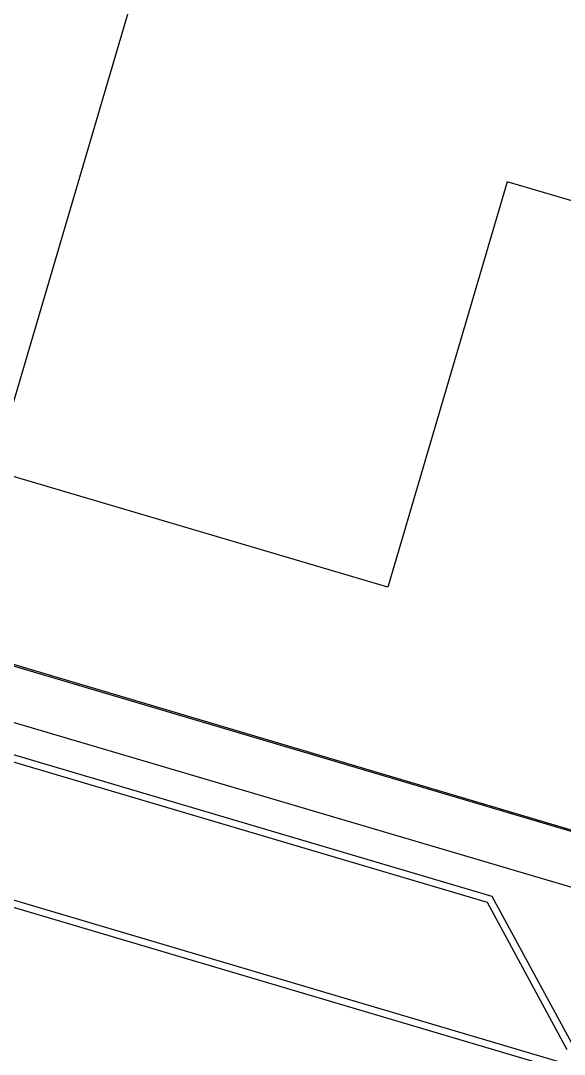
# Model space of a CAD drawing. Header units: millimetres. Extents: x 62878 to 70819, y -67946 to -61850.
# Drawn here: x 67372 to 67418.1, y -67137.1 to -67049.5 of the extents above; entities that cross this region are included whole.
import ezdxf

# ---------------------------------------------------------------- set-up
doc = ezdxf.new("R2010")
doc.units = ezdxf.units.MM
doc.layers.add('DOGRAMA', color=171, linetype='Continuous', lineweight=0)
doc.layers.add('DOĞRAMA-yeni', color=40, linetype='Continuous')
doc.layers.add('ÇATI K', color=254, linetype='Continuous')

# ---------------------------------------------------------------- blocks, each defined once
blk = doc.blocks.new('SPANDREL 96')
at = {"layer": 'DOĞRAMA-yeni', "color": 122, "lineweight": -2}
for p, q in [((46155.668, 27274.32), (46097.541, 27257.158)), ((46155.6, 27273.675), (46097.949, 27256.653)), ((46177.021, 27268.321), (46084.945, 27241.103)), ((46177.095, 27267.718), (46085.22, 27240.559)), ((46097.541, 27257.158), (46090.76, 27244.696)), ((46097.949, 27256.653), (46091.168, 27244.191))]:
    blk.add_line(p, q, dxfattribs=at)

msp = doc.modelspace()

# ---------------------------------------------------------------- linework, layer by layer
msp.add_lwpolyline([(68896.021, -63031.435), (69030.259, -63071.184), (69185.279, -62547.653), (68892.999, -62461.107, 1.044368), (68063.198, -62298.73, 0.204375), (63106.96, -62494.783, 0.353953), (62932.94, -62997.825), (63753.185, -65779.598), (64154.954, -67142.153), (65336.723, -66792.622), (65336.7, -66829.112), (65270.535, -66829.071, 0.626789), (65270.199, -67369.071), (65531.845, -67369.234, 0.926242), (66130.088, -67369.606), (66391.733, -67369.769, 0.626743), (66392.069, -66829.769), (66326.147, -66829.728), (66326.17, -66793.238), (67506.156, -67144.128), (68467.025, -63899.086), (68625.204, -63946.037), (68896.024, -63031.423)], format="xyb")
at = {"color": 0}
msp.add_lwpolyline([(67369.669, -67087.653), (67392.289, -67010.917), (67277.185, -66976.988), (67254.566, -67053.724)], close=True, dxfattribs=at)
at = {"layer": 'DOGRAMA', "lineweight": -2}
msp.add_lwpolyline([(66522.144, -66852.653), (67506.156, -67144.128), (68892.83, -62461.057)], dxfattribs=at)
at = {"layer": 'ÇATI K', "color": 0}
for p, q in [((67513.159, -67150.8), (66761.639, -66929.276)), ((67403.145, -67097.52), (67254.566, -67053.724)), ((67413.267, -67063.181), (67403.145, -67097.52)), ((67485.303, -67084.415), (67413.267, -67063.181))]:
    msp.add_line(p, q, dxfattribs=at)

# ---------------------------------------------------------------- block references
at = {"layer": 'DOĞRAMA-yeni', "xscale": -1, "rotation": 359.9612925110064}
msp.add_blockref('SPANDREL 96', (113491.082, -94412.028), dxfattribs=at)

doc.saveas('drawing.dxf')
